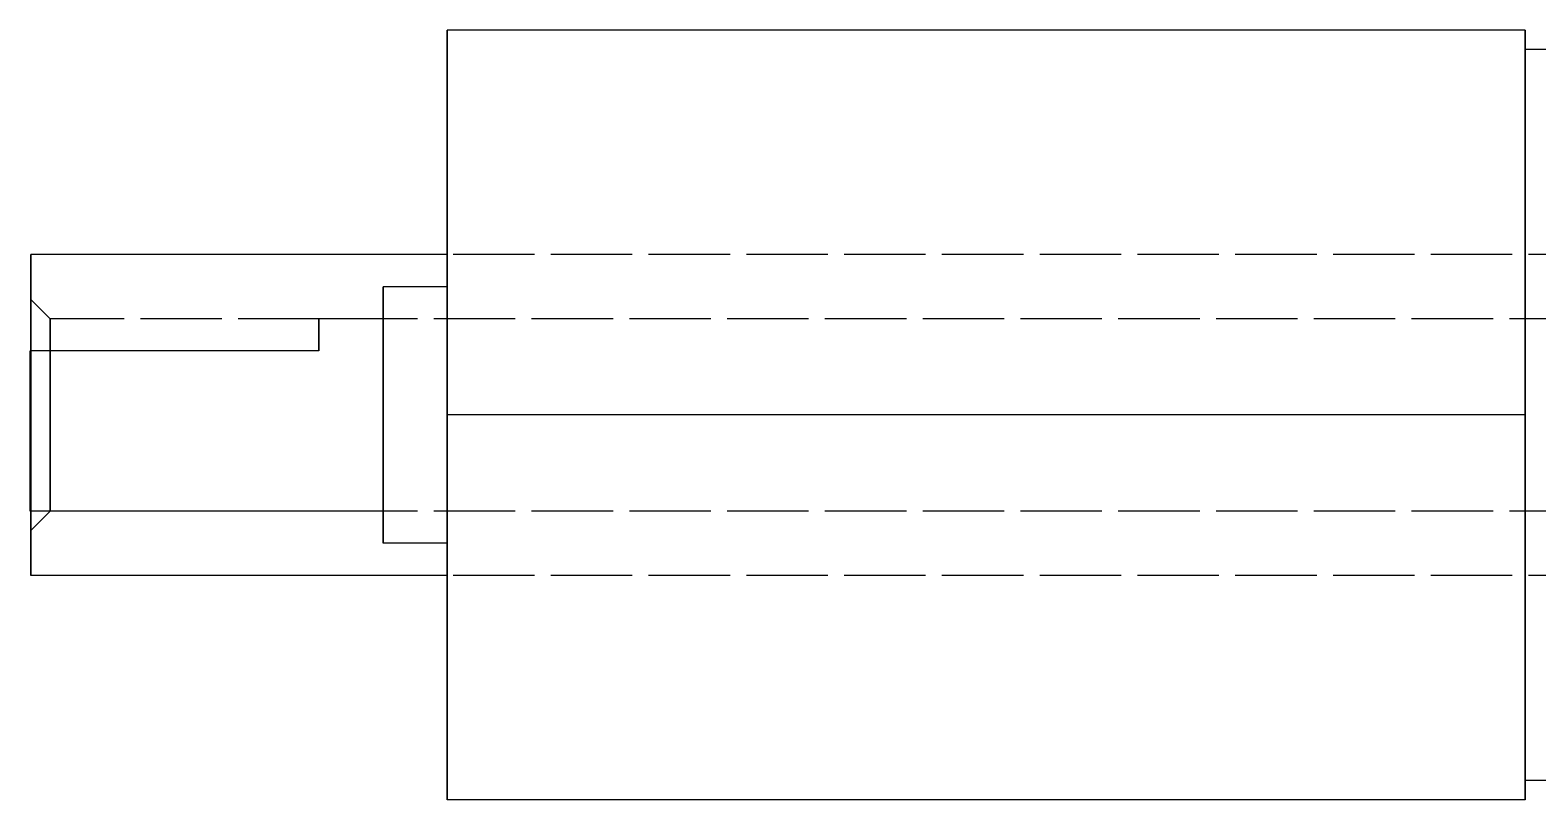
# Model space of a CAD drawing. Header units: millimetres. Extents: x -13 to 147, y -140 to 87.
# Drawn here: x 97.75 to 121.25, y -58.9 to -46.9 of the extents above; entities that cross this region are included whole.
import ezdxf

# ---------------------------------------------------------------- set-up
doc = ezdxf.new("R2010")
doc.units = ezdxf.units.MM
doc.linetypes.add('DASHED', pattern=[1.524, 1.27, -0.254])
doc.layers.add('HIDDEN', color=8, linetype='DASHED')
doc.layers.add('VISIBLE', color=7, linetype='CONTINUOUS')

msp = doc.modelspace()

# ---------------------------------------------------------------- linework, layer by layer
at = {"layer": 'HIDDEN'}
for points in [[(104.25, -46.9), (104.25, -47.09048), (104.25, -47.28095), (104.25, -47.47143), (104.25, -47.6619), (104.25, -47.85238), (104.25, -48.04286), (104.25, -48.23333), (104.25, -48.42381), (104.25, -48.61429), (104.25, -48.80476), (104.25, -48.99524), (104.25, -49.18571), (104.25, -49.37619), (104.25, -49.56667), (104.25, -49.75714), (104.25, -49.94762), (104.25, -50.1381), (104.25, -50.32857), (104.25, -50.51905), (104.25, -50.70952), (104.25, -50.9), (104.25, -51.09048), (104.25, -51.28095), (104.25, -51.47143), (104.25, -51.6619), (104.25, -51.85238), (104.25, -52.04286), (104.25, -52.23333), (104.25, -52.42381), (104.25, -52.61429), (104.25, -52.80476), (104.25, -52.99524), (104.25, -53.18571), (104.25, -53.37619), (104.25, -53.56667), (104.25, -53.75714), (104.25, -53.94762), (104.25, -54.1381), (104.25, -54.32857), (104.25, -54.51905), (104.25, -54.70952), (104.25, -54.9), (104.25, -55.09048), (104.25, -55.28095), (104.25, -55.47143), (104.25, -55.6619), (104.25, -55.85238), (104.25, -56.04286), (104.25, -56.23333), (104.25, -56.42381), (104.25, -56.61429), (104.25, -56.80476), (104.25, -56.99524), (104.25, -57.18571), (104.25, -57.37619), (104.25, -57.56667), (104.25, -57.75714), (104.25, -57.94762), (104.25, -58.1381), (104.25, -58.32857), (104.25, -58.51905), (104.25, -58.70952), (104.25, -58.9)], [(121.05, -46.9), (121.05, -47.09048), (121.05, -47.28095), (121.05, -47.47143), (121.05, -47.6619), (121.05, -47.85238), (121.05, -48.04286), (121.05, -48.23333), (121.05, -48.42381), (121.05, -48.61429), (121.05, -48.80476), (121.05, -48.99524), (121.05, -49.18571), (121.05, -49.37619), (121.05, -49.56667), (121.05, -49.75714), (121.05, -49.94762), (121.05, -50.1381), (121.05, -50.32857), (121.05, -50.51905), (121.05, -50.70952), (121.05, -50.9), (121.05, -51.09048), (121.05, -51.28095), (121.05, -51.47143), (121.05, -51.6619), (121.05, -51.85238), (121.05, -52.04286), (121.05, -52.23333), (121.05, -52.42381), (121.05, -52.61429), (121.05, -52.80476), (121.05, -52.99524), (121.05, -53.18571), (121.05, -53.37619), (121.05, -53.56667), (121.05, -53.75714), (121.05, -53.94762), (121.05, -54.1381), (121.05, -54.32857), (121.05, -54.51905), (121.05, -54.70952), (121.05, -54.9), (121.05, -55.09048), (121.05, -55.28095), (121.05, -55.47143), (121.05, -55.6619), (121.05, -55.85238), (121.05, -56.04286), (121.05, -56.23333), (121.05, -56.42381), (121.05, -56.61429), (121.05, -56.80476), (121.05, -56.99524), (121.05, -57.18571), (121.05, -57.37619), (121.05, -57.56667), (121.05, -57.75714), (121.05, -57.94762), (121.05, -58.1381), (121.05, -58.32857), (121.05, -58.51905), (121.05, -58.70952), (121.05, -58.9)], [(121.05, -52.9), (121.05, -52.80952), (121.05, -52.71905), (121.05, -52.62857), (121.05, -52.5381), (121.05, -52.44762), (121.05, -52.35714), (121.05, -52.26667), (121.05, -52.17619), (121.05, -52.08571), (121.05, -51.99524), (121.05, -51.90476), (121.05, -51.81429), (121.05, -51.72381), (121.05, -51.63333), (121.05, -51.54286), (121.05, -51.45238), (121.05, -51.3619), (121.05, -51.27143), (121.05, -51.18095), (121.05, -51.09048), (121.05, -51), (121.05, -50.90952), (121.05, -50.81905), (121.05, -50.72857), (121.05, -50.6381), (121.05, -50.54762), (121.05, -50.45714), (121.05, -50.36667), (121.05, -50.27619), (121.05, -50.18571), (121.05, -50.09524), (121.05, -50.00476), (121.05, -49.91429), (121.05, -49.82381), (121.05, -49.73333), (121.05, -49.64286), (121.05, -49.55238), (121.05, -49.4619), (121.05, -49.37143), (121.05, -49.28095), (121.05, -49.19048), (121.05, -49.1), (121.05, -49.00952), (121.05, -48.91905), (121.05, -48.82857), (121.05, -48.7381), (121.05, -48.64762), (121.05, -48.55714), (121.05, -48.46667), (121.05, -48.37619), (121.05, -48.28571), (121.05, -48.19524), (121.05, -48.10476), (121.05, -48.01429), (121.05, -47.92381), (121.05, -47.83333), (121.05, -47.74286), (121.05, -47.65238), (121.05, -47.5619), (121.05, -47.47143), (121.05, -47.38095), (121.05, -47.29048), (121.05, -47.2)], [(121.05, -47.2), (121.05, -47.38095), (121.05, -47.5619), (121.05, -47.74286), (121.05, -47.92381), (121.05, -48.10476), (121.05, -48.28571), (121.05, -48.46667), (121.05, -48.64762), (121.05, -48.82857), (121.05, -49.00952), (121.05, -49.19048), (121.05, -49.37143), (121.05, -49.55238), (121.05, -49.73333), (121.05, -49.91429), (121.05, -50.09524), (121.05, -50.27619), (121.05, -50.45714), (121.05, -50.6381), (121.05, -50.81905), (121.05, -51), (121.05, -51.18095), (121.05, -51.3619), (121.05, -51.54286), (121.05, -51.72381), (121.05, -51.90476), (121.05, -52.08571), (121.05, -52.26667), (121.05, -52.44762), (121.05, -52.62857), (121.05, -52.80952), (121.05, -52.99048), (121.05, -53.17143), (121.05, -53.35238), (121.05, -53.53333), (121.05, -53.71429), (121.05, -53.89524), (121.05, -54.07619), (121.05, -54.25714), (121.05, -54.4381), (121.05, -54.61905), (121.05, -54.8), (121.05, -54.98095), (121.05, -55.1619), (121.05, -55.34286), (121.05, -55.52381), (121.05, -55.70476), (121.05, -55.88571), (121.05, -56.06667), (121.05, -56.24762), (121.05, -56.42857), (121.05, -56.60952), (121.05, -56.79048), (121.05, -56.97143), (121.05, -57.15238), (121.05, -57.33333), (121.05, -57.51429), (121.05, -57.69524), (121.05, -57.87619), (121.05, -58.05714), (121.05, -58.2381), (121.05, -58.41905), (121.05, -58.6)], [(97.76, -50.4), (97.76, -50.47937), (97.76, -50.55873), (97.76, -50.6381), (97.76, -50.71746), (97.76, -50.79683), (97.76, -50.87619), (97.76, -50.95556), (97.76, -51.03492), (97.76, -51.11429), (97.76, -51.19365), (97.76, -51.27302), (97.76, -51.35238), (97.76, -51.43175), (97.76, -51.51111), (97.76, -51.59048), (97.76, -51.66984), (97.76, -51.74921), (97.76, -51.82857), (97.76, -51.90794), (97.76, -51.9873), (97.76, -52.06667), (97.76, -52.14603), (97.76, -52.2254), (97.76, -52.30476), (97.76, -52.38413), (97.76, -52.46349), (97.76, -52.54286), (97.76, -52.62222), (97.76, -52.70159), (97.76, -52.78095), (97.76, -52.86032), (97.76, -52.93968), (97.76, -53.01905), (97.76, -53.09841), (97.76, -53.17778), (97.76, -53.25714), (97.76, -53.33651), (97.76, -53.41587), (97.76, -53.49524), (97.76, -53.5746), (97.76, -53.65397), (97.76, -53.73333), (97.76, -53.8127), (97.76, -53.89206), (97.76, -53.97143), (97.76, -54.05079), (97.76, -54.13016), (97.76, -54.20952), (97.76, -54.28889), (97.76, -54.36825), (97.76, -54.44762), (97.76, -54.52698), (97.76, -54.60635), (97.76, -54.68571), (97.76, -54.76508), (97.76, -54.84444), (97.76, -54.92381), (97.76, -55.00317), (97.76, -55.08254), (97.76, -55.1619), (97.76, -55.24127), (97.76, -55.32063), (97.76, -55.4)], [(146.76, -50.4), (104.25, -50.4)], [(103.25, -50.9), (103.25, -50.96349), (103.25, -51.02698), (103.25, -51.09048), (103.25, -51.15397), (103.25, -51.21746), (103.25, -51.28095), (103.25, -51.34444), (103.25, -51.40794), (103.25, -51.47143), (103.25, -51.53492), (103.25, -51.59841), (103.25, -51.6619), (103.25, -51.7254), (103.25, -51.78889), (103.25, -51.85238), (103.25, -51.91587), (103.25, -51.97937), (103.25, -52.04286), (103.25, -52.10635), (103.25, -52.16984), (103.25, -52.23333), (103.25, -52.29683), (103.25, -52.36032), (103.25, -52.42381), (103.25, -52.4873), (103.25, -52.55079), (103.25, -52.61429), (103.25, -52.67778), (103.25, -52.74127), (103.25, -52.80476), (103.25, -52.86825), (103.25, -52.93175), (103.25, -52.99524), (103.25, -53.05873), (103.25, -53.12222), (103.25, -53.18571), (103.25, -53.24921), (103.25, -53.3127), (103.25, -53.37619), (103.25, -53.43968), (103.25, -53.50317), (103.25, -53.56667), (103.25, -53.63016), (103.25, -53.69365), (103.25, -53.75714), (103.25, -53.82063), (103.25, -53.88413), (103.25, -53.94762), (103.25, -54.01111), (103.25, -54.0746), (103.25, -54.1381), (103.25, -54.20159), (103.25, -54.26508), (103.25, -54.32857), (103.25, -54.39206), (103.25, -54.45556), (103.25, -54.51905), (103.25, -54.58254), (103.25, -54.64603), (103.25, -54.70952), (103.25, -54.77302), (103.25, -54.83651), (103.25, -54.9)], [(104.25, -52.9), (104.25, -52.86825), (104.25, -52.83651), (104.25, -52.80476), (104.25, -52.77302), (104.25, -52.74127), (104.25, -52.70952), (104.25, -52.67778), (104.25, -52.64603), (104.25, -52.61429), (104.25, -52.58254), (104.25, -52.55079), (104.25, -52.51905), (104.25, -52.4873), (104.25, -52.45556), (104.25, -52.42381), (104.25, -52.39206), (104.25, -52.36032), (104.25, -52.32857), (104.25, -52.29683), (104.25, -52.26508), (104.25, -52.23333), (104.25, -52.20159), (104.25, -52.16984), (104.25, -52.1381), (104.25, -52.10635), (104.25, -52.0746), (104.25, -52.04286), (104.25, -52.01111), (104.25, -51.97937), (104.25, -51.94762), (104.25, -51.91587), (104.25, -51.88413), (104.25, -51.85238), (104.25, -51.82063), (104.25, -51.78889), (104.25, -51.75714), (104.25, -51.7254), (104.25, -51.69365), (104.25, -51.6619), (104.25, -51.63016), (104.25, -51.59841), (104.25, -51.56667), (104.25, -51.53492), (104.25, -51.50317), (104.25, -51.47143), (104.25, -51.43968), (104.25, -51.40794), (104.25, -51.37619), (104.25, -51.34444), (104.25, -51.3127), (104.25, -51.28095), (104.25, -51.24921), (104.25, -51.21746), (104.25, -51.18571), (104.25, -51.15397), (104.25, -51.12222), (104.25, -51.09048), (104.25, -51.05873), (104.25, -51.02698), (104.25, -50.99524), (104.25, -50.96349), (104.25, -50.93175), (104.25, -50.9)], [(104.25, -50.9), (104.25, -50.96349), (104.25, -51.02698), (104.25, -51.09048), (104.25, -51.15397), (104.25, -51.21746), (104.25, -51.28095), (104.25, -51.34444), (104.25, -51.40794), (104.25, -51.47143), (104.25, -51.53492), (104.25, -51.59841), (104.25, -51.6619), (104.25, -51.7254), (104.25, -51.78889), (104.25, -51.85238), (104.25, -51.91587), (104.25, -51.97937), (104.25, -52.04286), (104.25, -52.10635), (104.25, -52.16984), (104.25, -52.23333), (104.25, -52.29683), (104.25, -52.36032), (104.25, -52.42381), (104.25, -52.4873), (104.25, -52.55079), (104.25, -52.61429), (104.25, -52.67778), (104.25, -52.74127), (104.25, -52.80476), (104.25, -52.86825), (104.25, -52.93175), (104.25, -52.99524), (104.25, -53.05873), (104.25, -53.12222), (104.25, -53.18571), (104.25, -53.24921), (104.25, -53.3127), (104.25, -53.37619), (104.25, -53.43968), (104.25, -53.50317), (104.25, -53.56667), (104.25, -53.63016), (104.25, -53.69365), (104.25, -53.75714), (104.25, -53.82063), (104.25, -53.88413), (104.25, -53.94762), (104.25, -54.01111), (104.25, -54.0746), (104.25, -54.1381), (104.25, -54.20159), (104.25, -54.26508), (104.25, -54.32857), (104.25, -54.39206), (104.25, -54.45556), (104.25, -54.51905), (104.25, -54.58254), (104.25, -54.64603), (104.25, -54.70952), (104.25, -54.77302), (104.25, -54.83651), (104.25, -54.9)], [(97.76, -52.9), (97.76, -52.87143), (97.76, -52.84286), (97.76, -52.81429), (97.76, -52.78571), (97.76, -52.75714), (97.76, -52.72857), (97.76, -52.7), (97.76, -52.67143), (97.76, -52.64286), (97.76, -52.61429), (97.76, -52.58571), (97.76, -52.55714), (97.76, -52.52857), (97.76, -52.5), (97.76, -52.47143), (97.76, -52.44286), (97.76, -52.41429), (97.76, -52.38571), (97.76, -52.35714), (97.76, -52.32857), (97.76, -52.3), (97.76, -52.27143), (97.76, -52.24286), (97.76, -52.21429), (97.76, -52.18571), (97.76, -52.15714), (97.76, -52.12857), (97.76, -52.1), (97.76, -52.07143), (97.76, -52.04286), (97.76, -52.01429), (97.76, -51.98571), (97.76, -51.95714), (97.76, -51.92857), (97.76, -51.9), (97.76, -51.87143), (97.76, -51.84286), (97.76, -51.81429), (97.76, -51.78571), (97.76, -51.75714), (97.76, -51.72857), (97.76, -51.7), (97.76, -51.67143), (97.76, -51.64286), (97.76, -51.61429), (97.76, -51.58571), (97.76, -51.55714), (97.76, -51.52857), (97.76, -51.5), (97.76, -51.47143), (97.76, -51.44286), (97.76, -51.41429), (97.76, -51.38571), (97.76, -51.35714), (97.76, -51.32857), (97.76, -51.3), (97.76, -51.27143), (97.76, -51.24286), (97.76, -51.21429), (97.76, -51.18571), (97.76, -51.15714), (97.76, -51.12857), (97.76, -51.1)], [(97.76, -51.1), (97.76, -51.15714), (97.76, -51.21429), (97.76, -51.27143), (97.76, -51.32857), (97.76, -51.38571), (97.76, -51.44286), (97.76, -51.5), (97.76, -51.55714), (97.76, -51.61429), (97.76, -51.67143), (97.76, -51.72857), (97.76, -51.78571), (97.76, -51.84286), (97.76, -51.9), (97.76, -51.95714), (97.76, -52.01429), (97.76, -52.07143), (97.76, -52.12857), (97.76, -52.18571), (97.76, -52.24286), (97.76, -52.3), (97.76, -52.35714), (97.76, -52.41429), (97.76, -52.47143), (97.76, -52.52857), (97.76, -52.58571), (97.76, -52.64286), (97.76, -52.7), (97.76, -52.75714), (97.76, -52.81429), (97.76, -52.87143), (97.76, -52.92857), (97.76, -52.98571), (97.76, -53.04286), (97.76, -53.1), (97.76, -53.15714), (97.76, -53.21429), (97.76, -53.27143), (97.76, -53.32857), (97.76, -53.38571), (97.76, -53.44286), (97.76, -53.5), (97.76, -53.55714), (97.76, -53.61429), (97.76, -53.67143), (97.76, -53.72857), (97.76, -53.78571), (97.76, -53.84286), (97.76, -53.9), (97.76, -53.95714), (97.76, -54.01429), (97.76, -54.07143), (97.76, -54.12857), (97.76, -54.18571), (97.76, -54.24286), (97.76, -54.3), (97.76, -54.35714), (97.76, -54.41429), (97.76, -54.47143), (97.76, -54.52857), (97.76, -54.58571), (97.76, -54.64286), (97.76, -54.7)], [(98.06, -51.4), (97.76, -51.1)], [(98.06, -52.9), (98.06, -52.87619), (98.06, -52.85238), (98.06, -52.82857), (98.06, -52.80476), (98.06, -52.78095), (98.06, -52.75714), (98.06, -52.73333), (98.06, -52.70952), (98.06, -52.68571), (98.06, -52.6619), (98.06, -52.6381), (98.06, -52.61429), (98.06, -52.59048), (98.06, -52.56667), (98.06, -52.54286), (98.06, -52.51905), (98.06, -52.49524), (98.06, -52.47143), (98.06, -52.44762), (98.06, -52.42381), (98.06, -52.4), (98.06, -52.37619), (98.06, -52.35238), (98.06, -52.32857), (98.06, -52.30476), (98.06, -52.28095), (98.06, -52.25714), (98.06, -52.23333), (98.06, -52.20952), (98.06, -52.18571), (98.06, -52.1619), (98.06, -52.1381), (98.06, -52.11429), (98.06, -52.09048), (98.06, -52.06667), (98.06, -52.04286), (98.06, -52.01905), (98.06, -51.99524), (98.06, -51.97143), (98.06, -51.94762), (98.06, -51.92381), (98.06, -51.9), (98.06, -51.87619), (98.06, -51.85238), (98.06, -51.82857), (98.06, -51.80476), (98.06, -51.78095), (98.06, -51.75714), (98.06, -51.73333), (98.06, -51.70952), (98.06, -51.68571), (98.06, -51.6619), (98.06, -51.6381), (98.06, -51.61429), (98.06, -51.59048), (98.06, -51.56667), (98.06, -51.54286), (98.06, -51.51905), (98.06, -51.49524), (98.06, -51.47143), (98.06, -51.44762), (98.06, -51.42381), (98.06, -51.4)], [(98.06, -51.4), (98.06, -51.44762), (98.06, -51.49524), (98.06, -51.54286), (98.06, -51.59048), (98.06, -51.6381), (98.06, -51.68571), (98.06, -51.73333), (98.06, -51.78095), (98.06, -51.82857), (98.06, -51.87619), (98.06, -51.92381), (98.06, -51.97143), (98.06, -52.01905), (98.06, -52.06667), (98.06, -52.11429), (98.06, -52.1619), (98.06, -52.20952), (98.06, -52.25714), (98.06, -52.30476), (98.06, -52.35238), (98.06, -52.4), (98.06, -52.44762), (98.06, -52.49524), (98.06, -52.54286), (98.06, -52.59048), (98.06, -52.6381), (98.06, -52.68571), (98.06, -52.73333), (98.06, -52.78095), (98.06, -52.82857), (98.06, -52.87619), (98.06, -52.92381), (98.06, -52.97143), (98.06, -53.01905), (98.06, -53.06667), (98.06, -53.11429), (98.06, -53.1619), (98.06, -53.20952), (98.06, -53.25714), (98.06, -53.30476), (98.06, -53.35238), (98.06, -53.4), (98.06, -53.44762), (98.06, -53.49524), (98.06, -53.54286), (98.06, -53.59048), (98.06, -53.6381), (98.06, -53.68571), (98.06, -53.73333), (98.06, -53.78095), (98.06, -53.82857), (98.06, -53.87619), (98.06, -53.92381), (98.06, -53.97143), (98.06, -54.01905), (98.06, -54.06667), (98.06, -54.11429), (98.06, -54.1619), (98.06, -54.20952), (98.06, -54.25714), (98.06, -54.30476), (98.06, -54.35238), (98.06, -54.4)], [(146.46, -51.4), (98.06, -51.4)], [(102.249, -51.4), (102.249, -51.40794), (102.249, -51.41587), (102.249, -51.42381), (102.249, -51.43175), (102.249, -51.43968), (102.249, -51.44762), (102.249, -51.45556), (102.249, -51.46349), (102.249, -51.47143), (102.249, -51.47937), (102.249, -51.4873), (102.249, -51.49524), (102.249, -51.50317), (102.249, -51.51111), (102.249, -51.51905), (102.249, -51.52698), (102.249, -51.53492), (102.249, -51.54286), (102.249, -51.55079), (102.249, -51.55873), (102.249, -51.56667), (102.249, -51.5746), (102.249, -51.58254), (102.249, -51.59048), (102.249, -51.59841), (102.249, -51.60635), (102.249, -51.61429), (102.249, -51.62222), (102.249, -51.63016), (102.249, -51.6381), (102.249, -51.64603), (102.249, -51.65397), (102.249, -51.6619), (102.249, -51.66984), (102.249, -51.67778), (102.249, -51.68571), (102.249, -51.69365), (102.249, -51.70159), (102.249, -51.70952), (102.249, -51.71746), (102.249, -51.7254), (102.249, -51.73333), (102.249, -51.74127), (102.249, -51.74921), (102.249, -51.75714), (102.249, -51.76508), (102.249, -51.77302), (102.249, -51.78095), (102.249, -51.78889), (102.249, -51.79683), (102.249, -51.80476), (102.249, -51.8127), (102.249, -51.82063), (102.249, -51.82857), (102.249, -51.83651), (102.249, -51.84444), (102.249, -51.85238), (102.249, -51.86032), (102.249, -51.86825), (102.249, -51.87619), (102.249, -51.88413), (102.249, -51.89206), (102.249, -51.9)], [(103.25, -52.9), (103.25, -52.87619), (103.25, -52.85238), (103.25, -52.82857), (103.25, -52.80476), (103.25, -52.78095), (103.25, -52.75714), (103.25, -52.73333), (103.25, -52.70952), (103.25, -52.68571), (103.25, -52.6619), (103.25, -52.6381), (103.25, -52.61429), (103.25, -52.59048), (103.25, -52.56667), (103.25, -52.54286), (103.25, -52.51905), (103.25, -52.49524), (103.25, -52.47143), (103.25, -52.44762), (103.25, -52.42381), (103.25, -52.4), (103.25, -52.37619), (103.25, -52.35238), (103.25, -52.32857), (103.25, -52.30476), (103.25, -52.28095), (103.25, -52.25714), (103.25, -52.23333), (103.25, -52.20952), (103.25, -52.18571), (103.25, -52.1619), (103.25, -52.1381), (103.25, -52.11429), (103.25, -52.09048), (103.25, -52.06667), (103.25, -52.04286), (103.25, -52.01905), (103.25, -51.99524), (103.25, -51.97143), (103.25, -51.94762), (103.25, -51.92381), (103.25, -51.9), (103.25, -51.87619), (103.25, -51.85238), (103.25, -51.82857), (103.25, -51.80476), (103.25, -51.78095), (103.25, -51.75714), (103.25, -51.73333), (103.25, -51.70952), (103.25, -51.68571), (103.25, -51.6619), (103.25, -51.6381), (103.25, -51.61429), (103.25, -51.59048), (103.25, -51.56667), (103.25, -51.54286), (103.25, -51.51905), (103.25, -51.49524), (103.25, -51.47143), (103.25, -51.44762), (103.25, -51.42381), (103.25, -51.4)], [(103.25, -51.4), (103.25, -51.44762), (103.25, -51.49524), (103.25, -51.54286), (103.25, -51.59048), (103.25, -51.6381), (103.25, -51.68571), (103.25, -51.73333), (103.25, -51.78095), (103.25, -51.82857), (103.25, -51.87619), (103.25, -51.92381), (103.25, -51.97143), (103.25, -52.01905), (103.25, -52.06667), (103.25, -52.11429), (103.25, -52.1619), (103.25, -52.20952), (103.25, -52.25714), (103.25, -52.30476), (103.25, -52.35238), (103.25, -52.4), (103.25, -52.44762), (103.25, -52.49524), (103.25, -52.54286), (103.25, -52.59048), (103.25, -52.6381), (103.25, -52.68571), (103.25, -52.73333), (103.25, -52.78095), (103.25, -52.82857), (103.25, -52.87619), (103.25, -52.92381), (103.25, -52.97143), (103.25, -53.01905), (103.25, -53.06667), (103.25, -53.11429), (103.25, -53.1619), (103.25, -53.20952), (103.25, -53.25714), (103.25, -53.30476), (103.25, -53.35238), (103.25, -53.4), (103.25, -53.44762), (103.25, -53.49524), (103.25, -53.54286), (103.25, -53.59048), (103.25, -53.6381), (103.25, -53.68571), (103.25, -53.73333), (103.25, -53.78095), (103.25, -53.82857), (103.25, -53.87619), (103.25, -53.92381), (103.25, -53.97143), (103.25, -54.01905), (103.25, -54.06667), (103.25, -54.11429), (103.25, -54.1619), (103.25, -54.20952), (103.25, -54.25714), (103.25, -54.30476), (103.25, -54.35238), (103.25, -54.4)], [(102.249, -51.9), (97.75, -51.9)], [(97.75, -51.9), (97.75, -51.93968), (97.75, -51.97937), (97.75, -52.01905), (97.75, -52.05873), (97.75, -52.09841), (97.75, -52.1381), (97.75, -52.17778), (97.75, -52.21746), (97.75, -52.25714), (97.75, -52.29683), (97.75, -52.33651), (97.75, -52.37619), (97.75, -52.41587), (97.75, -52.45556), (97.75, -52.49524), (97.75, -52.53492), (97.75, -52.5746), (97.75, -52.61429), (97.75, -52.65397), (97.75, -52.69365), (97.75, -52.73333), (97.75, -52.77302), (97.75, -52.8127), (97.75, -52.85238), (97.75, -52.89206), (97.75, -52.93175), (97.75, -52.97143), (97.75, -53.01111), (97.75, -53.05079), (97.75, -53.09048), (97.75, -53.13016), (97.75, -53.16984), (97.75, -53.20952), (97.75, -53.24921), (97.75, -53.28889), (97.75, -53.32857), (97.75, -53.36825), (97.75, -53.40794), (97.75, -53.44762), (97.75, -53.4873), (97.75, -53.52698), (97.75, -53.56667), (97.75, -53.60635), (97.75, -53.64603), (97.75, -53.68571), (97.75, -53.7254), (97.75, -53.76508), (97.75, -53.80476), (97.75, -53.84444), (97.75, -53.88413), (97.75, -53.92381), (97.75, -53.96349), (97.75, -54.00317), (97.75, -54.04286), (97.75, -54.08254), (97.75, -54.12222), (97.75, -54.1619), (97.75, -54.20159), (97.75, -54.24127), (97.75, -54.28095), (97.75, -54.32063), (97.75, -54.36032), (97.75, -54.4)], [(97.76, -52.9), (97.76, -52.88413), (97.76, -52.86825), (97.76, -52.85238), (97.76, -52.83651), (97.76, -52.82063), (97.76, -52.80476), (97.76, -52.78889), (97.76, -52.77302), (97.76, -52.75714), (97.76, -52.74127), (97.76, -52.7254), (97.76, -52.70952), (97.76, -52.69365), (97.76, -52.67778), (97.76, -52.6619), (97.76, -52.64603), (97.76, -52.63016), (97.76, -52.61429), (97.76, -52.59841), (97.76, -52.58254), (97.76, -52.56667), (97.76, -52.55079), (97.76, -52.53492), (97.76, -52.51905), (97.76, -52.50317), (97.76, -52.4873), (97.76, -52.47143), (97.76, -52.45556), (97.76, -52.43968), (97.76, -52.42381), (97.76, -52.40794), (97.76, -52.39206), (97.76, -52.37619), (97.76, -52.36032), (97.76, -52.34444), (97.76, -52.32857), (97.76, -52.3127), (97.76, -52.29683), (97.76, -52.28095), (97.76, -52.26508), (97.76, -52.24921), (97.76, -52.23333), (97.76, -52.21746), (97.76, -52.20159), (97.76, -52.18571), (97.76, -52.16984), (97.76, -52.15397), (97.76, -52.1381), (97.76, -52.12222), (97.76, -52.10635), (97.76, -52.09048), (97.76, -52.0746), (97.76, -52.05873), (97.76, -52.04286), (97.76, -52.02698), (97.76, -52.01111), (97.76, -51.99524), (97.76, -51.97937), (97.76, -51.96349), (97.76, -51.94762), (97.76, -51.93175), (97.76, -51.91587), (97.76, -51.9)], [(97.76, -54.7), (97.76, -54.67143), (97.76, -54.64286), (97.76, -54.61429), (97.76, -54.58571), (97.76, -54.55714), (97.76, -54.52857), (97.76, -54.5), (97.76, -54.47143), (97.76, -54.44286), (97.76, -54.41429), (97.76, -54.38571), (97.76, -54.35714), (97.76, -54.32857), (97.76, -54.3), (97.76, -54.27143), (97.76, -54.24286), (97.76, -54.21429), (97.76, -54.18571), (97.76, -54.15714), (97.76, -54.12857), (97.76, -54.1), (97.76, -54.07143), (97.76, -54.04286), (97.76, -54.01429), (97.76, -53.98571), (97.76, -53.95714), (97.76, -53.92857), (97.76, -53.9), (97.76, -53.87143), (97.76, -53.84286), (97.76, -53.81429), (97.76, -53.78571), (97.76, -53.75714), (97.76, -53.72857), (97.76, -53.7), (97.76, -53.67143), (97.76, -53.64286), (97.76, -53.61429), (97.76, -53.58571), (97.76, -53.55714), (97.76, -53.52857), (97.76, -53.5), (97.76, -53.47143), (97.76, -53.44286), (97.76, -53.41429), (97.76, -53.38571), (97.76, -53.35714), (97.76, -53.32857), (97.76, -53.3), (97.76, -53.27143), (97.76, -53.24286), (97.76, -53.21429), (97.76, -53.18571), (97.76, -53.15714), (97.76, -53.12857), (97.76, -53.1), (97.76, -53.07143), (97.76, -53.04286), (97.76, -53.01429), (97.76, -52.98571), (97.76, -52.95714), (97.76, -52.92857), (97.76, -52.9)], [(97.76, -54.4), (97.76, -54.37619), (97.76, -54.35238), (97.76, -54.32857), (97.76, -54.30476), (97.76, -54.28095), (97.76, -54.25714), (97.76, -54.23333), (97.76, -54.20952), (97.76, -54.18571), (97.76, -54.1619), (97.76, -54.1381), (97.76, -54.11429), (97.76, -54.09048), (97.76, -54.06667), (97.76, -54.04286), (97.76, -54.01905), (97.76, -53.99524), (97.76, -53.97143), (97.76, -53.94762), (97.76, -53.92381), (97.76, -53.9), (97.76, -53.87619), (97.76, -53.85238), (97.76, -53.82857), (97.76, -53.80476), (97.76, -53.78095), (97.76, -53.75714), (97.76, -53.73333), (97.76, -53.70952), (97.76, -53.68571), (97.76, -53.6619), (97.76, -53.6381), (97.76, -53.61429), (97.76, -53.59048), (97.76, -53.56667), (97.76, -53.54286), (97.76, -53.51905), (97.76, -53.49524), (97.76, -53.47143), (97.76, -53.44762), (97.76, -53.42381), (97.76, -53.4), (97.76, -53.37619), (97.76, -53.35238), (97.76, -53.32857), (97.76, -53.30476), (97.76, -53.28095), (97.76, -53.25714), (97.76, -53.23333), (97.76, -53.20952), (97.76, -53.18571), (97.76, -53.1619), (97.76, -53.1381), (97.76, -53.11429), (97.76, -53.09048), (97.76, -53.06667), (97.76, -53.04286), (97.76, -53.01905), (97.76, -52.99524), (97.76, -52.97143), (97.76, -52.94762), (97.76, -52.92381), (97.76, -52.9)], [(98.06, -54.4), (98.06, -54.37619), (98.06, -54.35238), (98.06, -54.32857), (98.06, -54.30476), (98.06, -54.28095), (98.06, -54.25714), (98.06, -54.23333), (98.06, -54.20952), (98.06, -54.18571), (98.06, -54.1619), (98.06, -54.1381), (98.06, -54.11429), (98.06, -54.09048), (98.06, -54.06667), (98.06, -54.04286), (98.06, -54.01905), (98.06, -53.99524), (98.06, -53.97143), (98.06, -53.94762), (98.06, -53.92381), (98.06, -53.9), (98.06, -53.87619), (98.06, -53.85238), (98.06, -53.82857), (98.06, -53.80476), (98.06, -53.78095), (98.06, -53.75714), (98.06, -53.73333), (98.06, -53.70952), (98.06, -53.68571), (98.06, -53.6619), (98.06, -53.6381), (98.06, -53.61429), (98.06, -53.59048), (98.06, -53.56667), (98.06, -53.54286), (98.06, -53.51905), (98.06, -53.49524), (98.06, -53.47143), (98.06, -53.44762), (98.06, -53.42381), (98.06, -53.4), (98.06, -53.37619), (98.06, -53.35238), (98.06, -53.32857), (98.06, -53.30476), (98.06, -53.28095), (98.06, -53.25714), (98.06, -53.23333), (98.06, -53.20952), (98.06, -53.18571), (98.06, -53.1619), (98.06, -53.1381), (98.06, -53.11429), (98.06, -53.09048), (98.06, -53.06667), (98.06, -53.04286), (98.06, -53.01905), (98.06, -52.99524), (98.06, -52.97143), (98.06, -52.94762), (98.06, -52.92381), (98.06, -52.9)], [(103.25, -54.4), (103.25, -54.37619), (103.25, -54.35238), (103.25, -54.32857), (103.25, -54.30476), (103.25, -54.28095), (103.25, -54.25714), (103.25, -54.23333), (103.25, -54.20952), (103.25, -54.18571), (103.25, -54.1619), (103.25, -54.1381), (103.25, -54.11429), (103.25, -54.09048), (103.25, -54.06667), (103.25, -54.04286), (103.25, -54.01905), (103.25, -53.99524), (103.25, -53.97143), (103.25, -53.94762), (103.25, -53.92381), (103.25, -53.9), (103.25, -53.87619), (103.25, -53.85238), (103.25, -53.82857), (103.25, -53.80476), (103.25, -53.78095), (103.25, -53.75714), (103.25, -53.73333), (103.25, -53.70952), (103.25, -53.68571), (103.25, -53.6619), (103.25, -53.6381), (103.25, -53.61429), (103.25, -53.59048), (103.25, -53.56667), (103.25, -53.54286), (103.25, -53.51905), (103.25, -53.49524), (103.25, -53.47143), (103.25, -53.44762), (103.25, -53.42381), (103.25, -53.4), (103.25, -53.37619), (103.25, -53.35238), (103.25, -53.32857), (103.25, -53.30476), (103.25, -53.28095), (103.25, -53.25714), (103.25, -53.23333), (103.25, -53.20952), (103.25, -53.18571), (103.25, -53.1619), (103.25, -53.1381), (103.25, -53.11429), (103.25, -53.09048), (103.25, -53.06667), (103.25, -53.04286), (103.25, -53.01905), (103.25, -52.99524), (103.25, -52.97143), (103.25, -52.94762), (103.25, -52.92381), (103.25, -52.9)], [(104.25, -54.9), (104.25, -54.86825), (104.25, -54.83651), (104.25, -54.80476), (104.25, -54.77302), (104.25, -54.74127), (104.25, -54.70952), (104.25, -54.67778), (104.25, -54.64603), (104.25, -54.61429), (104.25, -54.58254), (104.25, -54.55079), (104.25, -54.51905), (104.25, -54.4873), (104.25, -54.45556), (104.25, -54.42381), (104.25, -54.39206), (104.25, -54.36032), (104.25, -54.32857), (104.25, -54.29683), (104.25, -54.26508), (104.25, -54.23333), (104.25, -54.20159), (104.25, -54.16984), (104.25, -54.1381), (104.25, -54.10635), (104.25, -54.0746), (104.25, -54.04286), (104.25, -54.01111), (104.25, -53.97937), (104.25, -53.94762), (104.25, -53.91587), (104.25, -53.88413), (104.25, -53.85238), (104.25, -53.82063), (104.25, -53.78889), (104.25, -53.75714), (104.25, -53.7254), (104.25, -53.69365), (104.25, -53.6619), (104.25, -53.63016), (104.25, -53.59841), (104.25, -53.56667), (104.25, -53.53492), (104.25, -53.50317), (104.25, -53.47143), (104.25, -53.43968), (104.25, -53.40794), (104.25, -53.37619), (104.25, -53.34444), (104.25, -53.3127), (104.25, -53.28095), (104.25, -53.24921), (104.25, -53.21746), (104.25, -53.18571), (104.25, -53.15397), (104.25, -53.12222), (104.25, -53.09048), (104.25, -53.05873), (104.25, -53.02698), (104.25, -52.99524), (104.25, -52.96349), (104.25, -52.93175), (104.25, -52.9)], [(121.05, -58.6), (121.05, -58.50952), (121.05, -58.41905), (121.05, -58.32857), (121.05, -58.2381), (121.05, -58.14762), (121.05, -58.05714), (121.05, -57.96667), (121.05, -57.87619), (121.05, -57.78571), (121.05, -57.69524), (121.05, -57.60476), (121.05, -57.51429), (121.05, -57.42381), (121.05, -57.33333), (121.05, -57.24286), (121.05, -57.15238), (121.05, -57.0619), (121.05, -56.97143), (121.05, -56.88095), (121.05, -56.79048), (121.05, -56.7), (121.05, -56.60952), (121.05, -56.51905), (121.05, -56.42857), (121.05, -56.3381), (121.05, -56.24762), (121.05, -56.15714), (121.05, -56.06667), (121.05, -55.97619), (121.05, -55.88571), (121.05, -55.79524), (121.05, -55.70476), (121.05, -55.61429), (121.05, -55.52381), (121.05, -55.43333), (121.05, -55.34286), (121.05, -55.25238), (121.05, -55.1619), (121.05, -55.07143), (121.05, -54.98095), (121.05, -54.89048), (121.05, -54.8), (121.05, -54.70952), (121.05, -54.61905), (121.05, -54.52857), (121.05, -54.4381), (121.05, -54.34762), (121.05, -54.25714), (121.05, -54.16667), (121.05, -54.07619), (121.05, -53.98571), (121.05, -53.89524), (121.05, -53.80476), (121.05, -53.71429), (121.05, -53.62381), (121.05, -53.53333), (121.05, -53.44286), (121.05, -53.35238), (121.05, -53.2619), (121.05, -53.17143), (121.05, -53.08095), (121.05, -52.99048), (121.05, -52.9)], [(98.06, -54.4), (97.76, -54.7)], [(146.46, -54.4), (98.06, -54.4)], [(146.76, -55.4), (104.25, -55.4)]]:
    msp.add_lwpolyline(points, dxfattribs=at)
at = {"layer": 'VISIBLE'}
for points in [[(104.25, -52.9), (104.25, -52.80476), (104.25, -52.70952), (104.25, -52.61429), (104.25, -52.51905), (104.25, -52.42381), (104.25, -52.32857), (104.25, -52.23333), (104.25, -52.1381), (104.25, -52.04286), (104.25, -51.94762), (104.25, -51.85238), (104.25, -51.75714), (104.25, -51.6619), (104.25, -51.56667), (104.25, -51.47143), (104.25, -51.37619), (104.25, -51.28095), (104.25, -51.18571), (104.25, -51.09048), (104.25, -50.99524), (104.25, -50.9), (104.25, -50.80476), (104.25, -50.70952), (104.25, -50.61429), (104.25, -50.51905), (104.25, -50.42381), (104.25, -50.32857), (104.25, -50.23333), (104.25, -50.1381), (104.25, -50.04286), (104.25, -49.94762), (104.25, -49.85238), (104.25, -49.75714), (104.25, -49.6619), (104.25, -49.56667), (104.25, -49.47143), (104.25, -49.37619), (104.25, -49.28095), (104.25, -49.18571), (104.25, -49.09048), (104.25, -48.99524), (104.25, -48.9), (104.25, -48.80476), (104.25, -48.70952), (104.25, -48.61429), (104.25, -48.51905), (104.25, -48.42381), (104.25, -48.32857), (104.25, -48.23333), (104.25, -48.1381), (104.25, -48.04286), (104.25, -47.94762), (104.25, -47.85238), (104.25, -47.75714), (104.25, -47.6619), (104.25, -47.56667), (104.25, -47.47143), (104.25, -47.37619), (104.25, -47.28095), (104.25, -47.18571), (104.25, -47.09048), (104.25, -46.99524), (104.25, -46.9)], [(121.05, -46.9), (104.25, -46.9)], [(121.05, -52.9), (121.05, -52.80476), (121.05, -52.70952), (121.05, -52.61429), (121.05, -52.51905), (121.05, -52.42381), (121.05, -52.32857), (121.05, -52.23333), (121.05, -52.1381), (121.05, -52.04286), (121.05, -51.94762), (121.05, -51.85238), (121.05, -51.75714), (121.05, -51.6619), (121.05, -51.56667), (121.05, -51.47143), (121.05, -51.37619), (121.05, -51.28095), (121.05, -51.18571), (121.05, -51.09048), (121.05, -50.99524), (121.05, -50.9), (121.05, -50.80476), (121.05, -50.70952), (121.05, -50.61429), (121.05, -50.51905), (121.05, -50.42381), (121.05, -50.32857), (121.05, -50.23333), (121.05, -50.1381), (121.05, -50.04286), (121.05, -49.94762), (121.05, -49.85238), (121.05, -49.75714), (121.05, -49.6619), (121.05, -49.56667), (121.05, -49.47143), (121.05, -49.37619), (121.05, -49.28095), (121.05, -49.18571), (121.05, -49.09048), (121.05, -48.99524), (121.05, -48.9), (121.05, -48.80476), (121.05, -48.70952), (121.05, -48.61429), (121.05, -48.51905), (121.05, -48.42381), (121.05, -48.32857), (121.05, -48.23333), (121.05, -48.1381), (121.05, -48.04286), (121.05, -47.94762), (121.05, -47.85238), (121.05, -47.75714), (121.05, -47.6619), (121.05, -47.56667), (121.05, -47.47143), (121.05, -47.37619), (121.05, -47.28095), (121.05, -47.18571), (121.05, -47.09048), (121.05, -46.99524), (121.05, -46.9)], [(121.45, -47.2), (121.05, -47.2)], [(97.76, -51.9), (97.76, -51.87619), (97.76, -51.85238), (97.76, -51.82857), (97.76, -51.80476), (97.76, -51.78095), (97.76, -51.75714), (97.76, -51.73333), (97.76, -51.70952), (97.76, -51.68571), (97.76, -51.6619), (97.76, -51.6381), (97.76, -51.61429), (97.76, -51.59048), (97.76, -51.56667), (97.76, -51.54286), (97.76, -51.51905), (97.76, -51.49524), (97.76, -51.47143), (97.76, -51.44762), (97.76, -51.42381), (97.76, -51.4), (97.76, -51.37619), (97.76, -51.35238), (97.76, -51.32857), (97.76, -51.30476), (97.76, -51.28095), (97.76, -51.25714), (97.76, -51.23333), (97.76, -51.20952), (97.76, -51.18571), (97.76, -51.1619), (97.76, -51.1381), (97.76, -51.11429), (97.76, -51.09048), (97.76, -51.06667), (97.76, -51.04286), (97.76, -51.01905), (97.76, -50.99524), (97.76, -50.97143), (97.76, -50.94762), (97.76, -50.92381), (97.76, -50.9), (97.76, -50.87619), (97.76, -50.85238), (97.76, -50.82857), (97.76, -50.80476), (97.76, -50.78095), (97.76, -50.75714), (97.76, -50.73333), (97.76, -50.70952), (97.76, -50.68571), (97.76, -50.6619), (97.76, -50.6381), (97.76, -50.61429), (97.76, -50.59048), (97.76, -50.56667), (97.76, -50.54286), (97.76, -50.51905), (97.76, -50.49524), (97.76, -50.47143), (97.76, -50.44762), (97.76, -50.42381), (97.76, -50.4)], [(104.25, -50.4), (97.76, -50.4)], [(103.25, -52.9), (103.25, -52.86825), (103.25, -52.83651), (103.25, -52.80476), (103.25, -52.77302), (103.25, -52.74127), (103.25, -52.70952), (103.25, -52.67778), (103.25, -52.64603), (103.25, -52.61429), (103.25, -52.58254), (103.25, -52.55079), (103.25, -52.51905), (103.25, -52.4873), (103.25, -52.45556), (103.25, -52.42381), (103.25, -52.39206), (103.25, -52.36032), (103.25, -52.32857), (103.25, -52.29683), (103.25, -52.26508), (103.25, -52.23333), (103.25, -52.20159), (103.25, -52.16984), (103.25, -52.1381), (103.25, -52.10635), (103.25, -52.0746), (103.25, -52.04286), (103.25, -52.01111), (103.25, -51.97937), (103.25, -51.94762), (103.25, -51.91587), (103.25, -51.88413), (103.25, -51.85238), (103.25, -51.82063), (103.25, -51.78889), (103.25, -51.75714), (103.25, -51.7254), (103.25, -51.69365), (103.25, -51.6619), (103.25, -51.63016), (103.25, -51.59841), (103.25, -51.56667), (103.25, -51.53492), (103.25, -51.50317), (103.25, -51.47143), (103.25, -51.43968), (103.25, -51.40794), (103.25, -51.37619), (103.25, -51.34444), (103.25, -51.3127), (103.25, -51.28095), (103.25, -51.24921), (103.25, -51.21746), (103.25, -51.18571), (103.25, -51.15397), (103.25, -51.12222), (103.25, -51.09048), (103.25, -51.05873), (103.25, -51.02698), (103.25, -50.99524), (103.25, -50.96349), (103.25, -50.93175), (103.25, -50.9)], [(104.25, -50.9), (103.25, -50.9)], [(102.249, -51.9), (102.249, -51.89206), (102.249, -51.88413), (102.249, -51.87619), (102.249, -51.86825), (102.249, -51.86032), (102.249, -51.85238), (102.249, -51.84444), (102.249, -51.83651), (102.249, -51.82857), (102.249, -51.82063), (102.249, -51.8127), (102.249, -51.80476), (102.249, -51.79683), (102.249, -51.78889), (102.249, -51.78095), (102.249, -51.77302), (102.249, -51.76508), (102.249, -51.75714), (102.249, -51.74921), (102.249, -51.74127), (102.249, -51.73333), (102.249, -51.7254), (102.249, -51.71746), (102.249, -51.70952), (102.249, -51.70159), (102.249, -51.69365), (102.249, -51.68571), (102.249, -51.67778), (102.249, -51.66984), (102.249, -51.6619), (102.249, -51.65397), (102.249, -51.64603), (102.249, -51.6381), (102.249, -51.63016), (102.249, -51.62222), (102.249, -51.61429), (102.249, -51.60635), (102.249, -51.59841), (102.249, -51.59048), (102.249, -51.58254), (102.249, -51.5746), (102.249, -51.56667), (102.249, -51.55873), (102.249, -51.55079), (102.249, -51.54286), (102.249, -51.53492), (102.249, -51.52698), (102.249, -51.51905), (102.249, -51.51111), (102.249, -51.50317), (102.249, -51.49524), (102.249, -51.4873), (102.249, -51.47937), (102.249, -51.47143), (102.249, -51.46349), (102.249, -51.45556), (102.249, -51.44762), (102.249, -51.43968), (102.249, -51.43175), (102.249, -51.42381), (102.249, -51.41587), (102.249, -51.40794), (102.249, -51.4)], [(103.25, -51.4), (102.249, -51.4)], [(97.75, -52.9), (97.75, -52.88413), (97.75, -52.86825), (97.75, -52.85238), (97.75, -52.83651), (97.75, -52.82063), (97.75, -52.80476), (97.75, -52.78889), (97.75, -52.77302), (97.75, -52.75714), (97.75, -52.74127), (97.75, -52.7254), (97.75, -52.70952), (97.75, -52.69365), (97.75, -52.67778), (97.75, -52.6619), (97.75, -52.64603), (97.75, -52.63016), (97.75, -52.61429), (97.75, -52.59841), (97.75, -52.58254), (97.75, -52.56667), (97.75, -52.55079), (97.75, -52.53492), (97.75, -52.51905), (97.75, -52.50317), (97.75, -52.4873), (97.75, -52.47143), (97.75, -52.45556), (97.75, -52.43968), (97.75, -52.42381), (97.75, -52.40794), (97.75, -52.39206), (97.75, -52.37619), (97.75, -52.36032), (97.75, -52.34444), (97.75, -52.32857), (97.75, -52.3127), (97.75, -52.29683), (97.75, -52.28095), (97.75, -52.26508), (97.75, -52.24921), (97.75, -52.23333), (97.75, -52.21746), (97.75, -52.20159), (97.75, -52.18571), (97.75, -52.16984), (97.75, -52.15397), (97.75, -52.1381), (97.75, -52.12222), (97.75, -52.10635), (97.75, -52.09048), (97.75, -52.0746), (97.75, -52.05873), (97.75, -52.04286), (97.75, -52.02698), (97.75, -52.01111), (97.75, -51.99524), (97.75, -51.97937), (97.75, -51.96349), (97.75, -51.94762), (97.75, -51.93175), (97.75, -51.91587), (97.75, -51.9)], [(102.249, -51.9), (97.75, -51.9)], [(97.75, -54.4), (97.75, -54.37619), (97.75, -54.35238), (97.75, -54.32857), (97.75, -54.30476), (97.75, -54.28095), (97.75, -54.25714), (97.75, -54.23333), (97.75, -54.20952), (97.75, -54.18571), (97.75, -54.1619), (97.75, -54.1381), (97.75, -54.11429), (97.75, -54.09048), (97.75, -54.06667), (97.75, -54.04286), (97.75, -54.01905), (97.75, -53.99524), (97.75, -53.97143), (97.75, -53.94762), (97.75, -53.92381), (97.75, -53.9), (97.75, -53.87619), (97.75, -53.85238), (97.75, -53.82857), (97.75, -53.80476), (97.75, -53.78095), (97.75, -53.75714), (97.75, -53.73333), (97.75, -53.70952), (97.75, -53.68571), (97.75, -53.6619), (97.75, -53.6381), (97.75, -53.61429), (97.75, -53.59048), (97.75, -53.56667), (97.75, -53.54286), (97.75, -53.51905), (97.75, -53.49524), (97.75, -53.47143), (97.75, -53.44762), (97.75, -53.42381), (97.75, -53.4), (97.75, -53.37619), (97.75, -53.35238), (97.75, -53.32857), (97.75, -53.30476), (97.75, -53.28095), (97.75, -53.25714), (97.75, -53.23333), (97.75, -53.20952), (97.75, -53.18571), (97.75, -53.1619), (97.75, -53.1381), (97.75, -53.11429), (97.75, -53.09048), (97.75, -53.06667), (97.75, -53.04286), (97.75, -53.01905), (97.75, -52.99524), (97.75, -52.97143), (97.75, -52.94762), (97.75, -52.92381), (97.75, -52.9)], [(103.25, -54.9), (103.25, -54.86825), (103.25, -54.83651), (103.25, -54.80476), (103.25, -54.77302), (103.25, -54.74127), (103.25, -54.70952), (103.25, -54.67778), (103.25, -54.64603), (103.25, -54.61429), (103.25, -54.58254), (103.25, -54.55079), (103.25, -54.51905), (103.25, -54.4873), (103.25, -54.45556), (103.25, -54.42381), (103.25, -54.39206), (103.25, -54.36032), (103.25, -54.32857), (103.25, -54.29683), (103.25, -54.26508), (103.25, -54.23333), (103.25, -54.20159), (103.25, -54.16984), (103.25, -54.1381), (103.25, -54.10635), (103.25, -54.0746), (103.25, -54.04286), (103.25, -54.01111), (103.25, -53.97937), (103.25, -53.94762), (103.25, -53.91587), (103.25, -53.88413), (103.25, -53.85238), (103.25, -53.82063), (103.25, -53.78889), (103.25, -53.75714), (103.25, -53.7254), (103.25, -53.69365), (103.25, -53.6619), (103.25, -53.63016), (103.25, -53.59841), (103.25, -53.56667), (103.25, -53.53492), (103.25, -53.50317), (103.25, -53.47143), (103.25, -53.43968), (103.25, -53.40794), (103.25, -53.37619), (103.25, -53.34444), (103.25, -53.3127), (103.25, -53.28095), (103.25, -53.24921), (103.25, -53.21746), (103.25, -53.18571), (103.25, -53.15397), (103.25, -53.12222), (103.25, -53.09048), (103.25, -53.05873), (103.25, -53.02698), (103.25, -52.99524), (103.25, -52.96349), (103.25, -52.93175), (103.25, -52.9)], [(121.05, -52.9), (104.25, -52.9)], [(104.25, -58.9), (104.25, -58.80476), (104.25, -58.70952), (104.25, -58.61429), (104.25, -58.51905), (104.25, -58.42381), (104.25, -58.32857), (104.25, -58.23333), (104.25, -58.1381), (104.25, -58.04286), (104.25, -57.94762), (104.25, -57.85238), (104.25, -57.75714), (104.25, -57.6619), (104.25, -57.56667), (104.25, -57.47143), (104.25, -57.37619), (104.25, -57.28095), (104.25, -57.18571), (104.25, -57.09048), (104.25, -56.99524), (104.25, -56.9), (104.25, -56.80476), (104.25, -56.70952), (104.25, -56.61429), (104.25, -56.51905), (104.25, -56.42381), (104.25, -56.32857), (104.25, -56.23333), (104.25, -56.1381), (104.25, -56.04286), (104.25, -55.94762), (104.25, -55.85238), (104.25, -55.75714), (104.25, -55.6619), (104.25, -55.56667), (104.25, -55.47143), (104.25, -55.37619), (104.25, -55.28095), (104.25, -55.18571), (104.25, -55.09048), (104.25, -54.99524), (104.25, -54.9), (104.25, -54.80476), (104.25, -54.70952), (104.25, -54.61429), (104.25, -54.51905), (104.25, -54.42381), (104.25, -54.32857), (104.25, -54.23333), (104.25, -54.1381), (104.25, -54.04286), (104.25, -53.94762), (104.25, -53.85238), (104.25, -53.75714), (104.25, -53.6619), (104.25, -53.56667), (104.25, -53.47143), (104.25, -53.37619), (104.25, -53.28095), (104.25, -53.18571), (104.25, -53.09048), (104.25, -52.99524), (104.25, -52.9)], [(121.05, -58.9), (121.05, -58.80476), (121.05, -58.70952), (121.05, -58.61429), (121.05, -58.51905), (121.05, -58.42381), (121.05, -58.32857), (121.05, -58.23333), (121.05, -58.1381), (121.05, -58.04286), (121.05, -57.94762), (121.05, -57.85238), (121.05, -57.75714), (121.05, -57.6619), (121.05, -57.56667), (121.05, -57.47143), (121.05, -57.37619), (121.05, -57.28095), (121.05, -57.18571), (121.05, -57.09048), (121.05, -56.99524), (121.05, -56.9), (121.05, -56.80476), (121.05, -56.70952), (121.05, -56.61429), (121.05, -56.51905), (121.05, -56.42381), (121.05, -56.32857), (121.05, -56.23333), (121.05, -56.1381), (121.05, -56.04286), (121.05, -55.94762), (121.05, -55.85238), (121.05, -55.75714), (121.05, -55.6619), (121.05, -55.56667), (121.05, -55.47143), (121.05, -55.37619), (121.05, -55.28095), (121.05, -55.18571), (121.05, -55.09048), (121.05, -54.99524), (121.05, -54.9), (121.05, -54.80476), (121.05, -54.70952), (121.05, -54.61429), (121.05, -54.51905), (121.05, -54.42381), (121.05, -54.32857), (121.05, -54.23333), (121.05, -54.1381), (121.05, -54.04286), (121.05, -53.94762), (121.05, -53.85238), (121.05, -53.75714), (121.05, -53.6619), (121.05, -53.56667), (121.05, -53.47143), (121.05, -53.37619), (121.05, -53.28095), (121.05, -53.18571), (121.05, -53.09048), (121.05, -52.99524), (121.05, -52.9)], [(103.25, -54.4), (97.75, -54.4)], [(97.76, -55.4), (97.76, -55.38413), (97.76, -55.36825), (97.76, -55.35238), (97.76, -55.33651), (97.76, -55.32063), (97.76, -55.30476), (97.76, -55.28889), (97.76, -55.27302), (97.76, -55.25714), (97.76, -55.24127), (97.76, -55.2254), (97.76, -55.20952), (97.76, -55.19365), (97.76, -55.17778), (97.76, -55.1619), (97.76, -55.14603), (97.76, -55.13016), (97.76, -55.11429), (97.76, -55.09841), (97.76, -55.08254), (97.76, -55.06667), (97.76, -55.05079), (97.76, -55.03492), (97.76, -55.01905), (97.76, -55.00317), (97.76, -54.9873), (97.76, -54.97143), (97.76, -54.95556), (97.76, -54.93968), (97.76, -54.92381), (97.76, -54.90794), (97.76, -54.89206), (97.76, -54.87619), (97.76, -54.86032), (97.76, -54.84444), (97.76, -54.82857), (97.76, -54.8127), (97.76, -54.79683), (97.76, -54.78095), (97.76, -54.76508), (97.76, -54.74921), (97.76, -54.73333), (97.76, -54.71746), (97.76, -54.70159), (97.76, -54.68571), (97.76, -54.66984), (97.76, -54.65397), (97.76, -54.6381), (97.76, -54.62222), (97.76, -54.60635), (97.76, -54.59048), (97.76, -54.5746), (97.76, -54.55873), (97.76, -54.54286), (97.76, -54.52698), (97.76, -54.51111), (97.76, -54.49524), (97.76, -54.47937), (97.76, -54.46349), (97.76, -54.44762), (97.76, -54.43175), (97.76, -54.41587), (97.76, -54.4)], [(104.25, -54.9), (103.25, -54.9)], [(104.25, -55.4), (97.76, -55.4)], [(121.45, -58.6), (121.05, -58.6)], [(121.05, -58.9), (104.25, -58.9)]]:
    msp.add_lwpolyline(points, dxfattribs=at)

doc.saveas('drawing.dxf')
